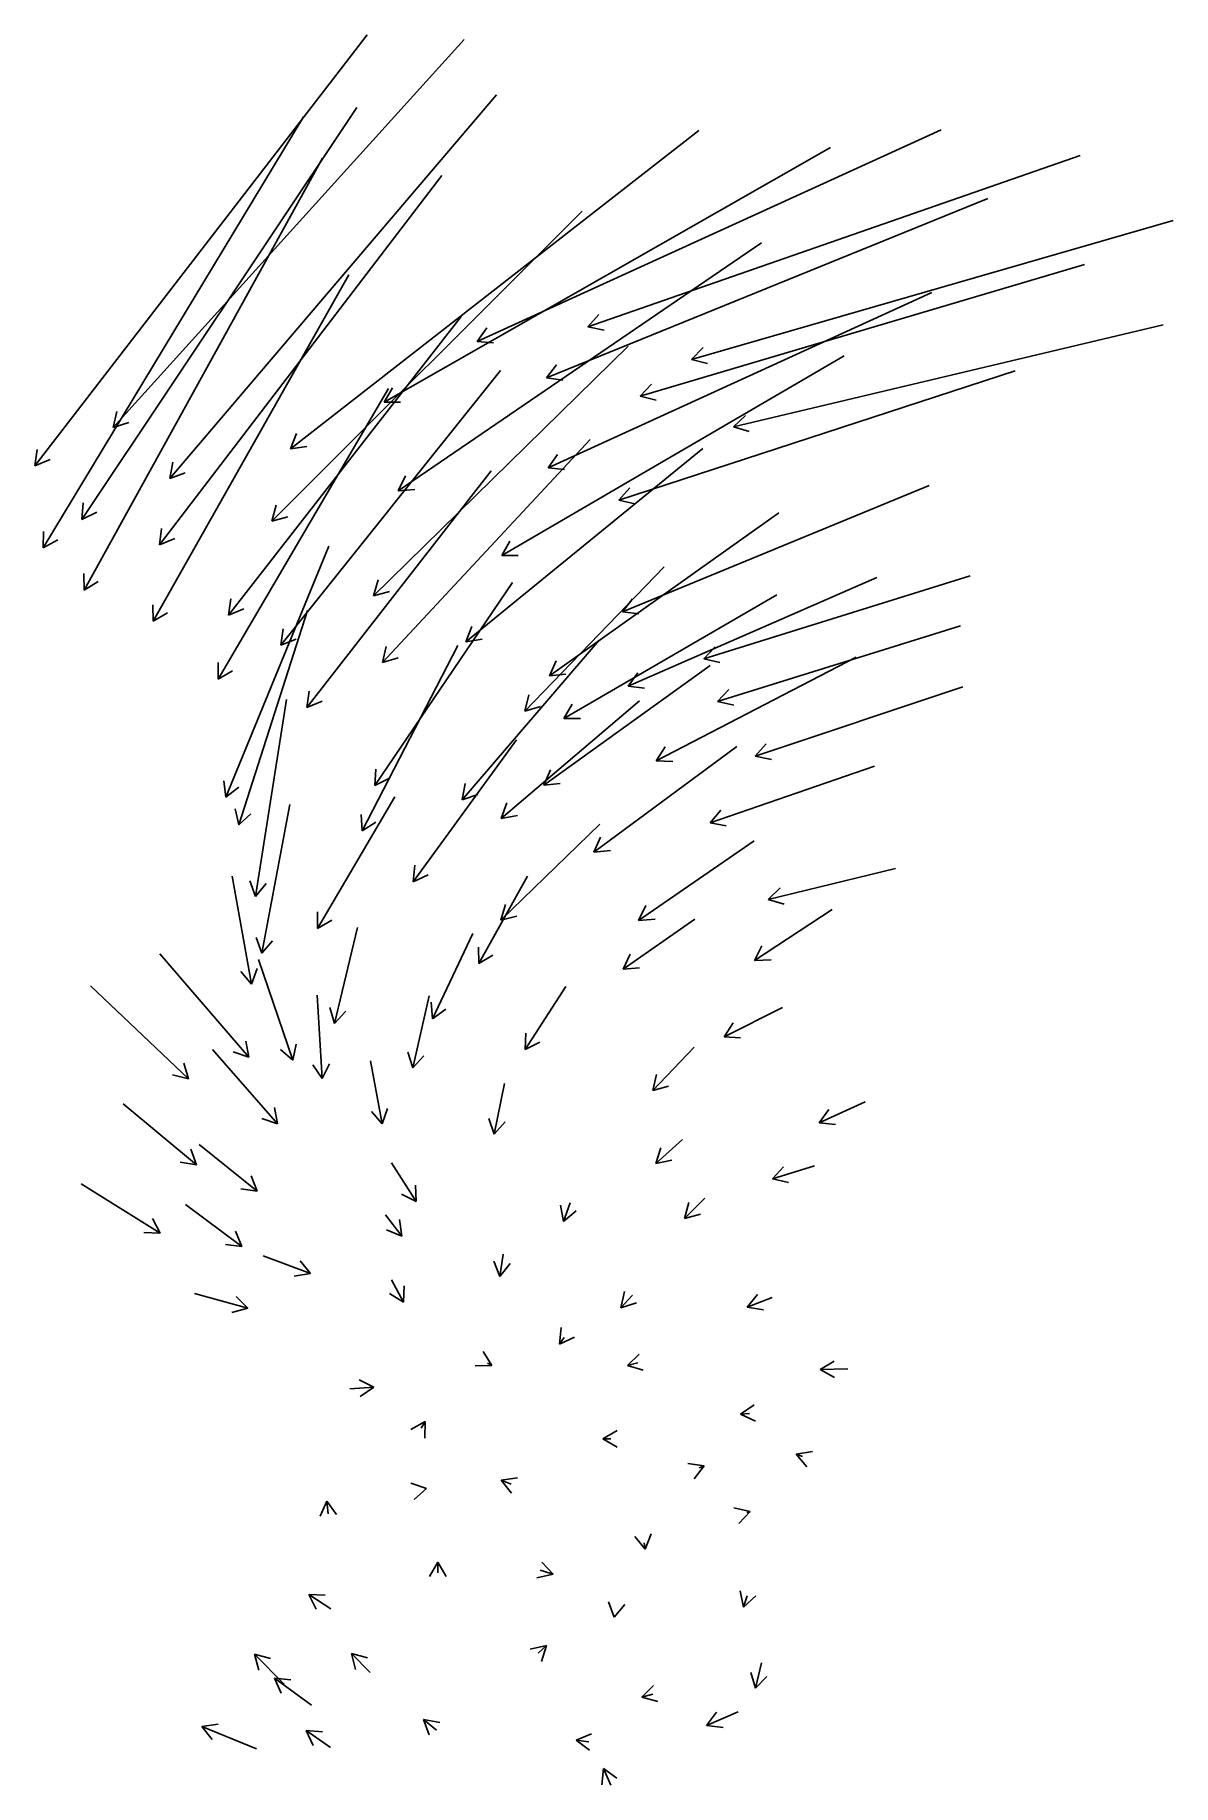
# Model space of a CAD drawing. Header units: metres. Extents: x -9.61 to -6.16, y 36.97 to 42.27.
import ezdxf

# ---------------------------------------------------------------- set-up
doc = ezdxf.new("R2010")
doc.units = ezdxf.units.M

msp = doc.modelspace()

# ---------------------------------------------------------------- linework, layer by layer
at = {"layer": 'LAYE'}
for p, q in [((-8.60056, 42.26602), (-9.60556, 40.96202)), ((-8.3068, 42.25211), (-9.3688, 41.07811)), ((-8.20872, 42.08518), (-9.19772, 40.92418)), ((-8.79262, 42.01852), (-9.58062, 40.71352)), ((-8.63153, 42.04617), (-9.46353, 40.80017)), ((-7.59672, 41.97668), (-8.83272, 41.01368)), ((-6.8632, 41.97883), (-8.2672, 41.33883)), ((-7.19812, 41.9257), (-8.54912, 41.1547)), ((-6.44209, 41.90134), (-7.93209, 41.38234)), ((-8.7357, 41.89375), (-9.4567, 40.58575)), ((-8.37387, 41.84051), (-9.22887, 40.72251)), ((-6.72191, 41.77158), (-8.05791, 41.22858)), ((-7.94939, 41.73277), (-8.88839, 40.79477)), ((-6.16132, 41.70508), (-7.61832, 41.28408)), ((-7.40719, 41.63731), (-8.50619, 40.88631)), ((-8.6561, 41.53977), (-9.2481, 40.49177)), ((-6.4289, 41.57096), (-7.7739, 41.17296)), ((-6.89078, 41.48715), (-8.05278, 40.95615)), ((-7.93209, 41.38234), (-7.89942, 41.42019)), ((-8.3156, 41.41426), (-9.0196, 40.51026)), ((-8.2672, 41.33883), (-8.23817, 41.37954)), ((-7.93209, 41.38234), (-7.88297, 41.37297)), ((-6.1915, 41.38852), (-7.4915, 41.08052)), ((-7.80981, 41.32397), (-8.58081, 40.56897)), ((-8.2672, 41.33883), (-8.21743, 41.33404)), ((-7.61832, 41.28408), (-7.58366, 41.32012)), ((-7.15613, 41.29532), (-8.19313, 40.69032)), ((-8.05791, 41.22858), (-8.02721, 41.26804)), ((-7.61832, 41.28408), (-7.56978, 41.27208)), ((-8.1969, 41.2506), (-8.8619, 40.4196)), ((-8.05791, 41.22858), (-8.00838, 41.22172)), ((-6.63854, 41.24988), (-7.83854, 40.85788)), ((-7.7739, 41.17296), (-7.73947, 41.20922)), ((-8.53561, 41.19582), (-9.05161, 40.31682)), ((-8.54912, 41.1547), (-8.5239, 41.19788)), ((-8.54912, 41.1547), (-8.49912, 41.15445)), ((-7.7739, 41.17296), (-7.72528, 41.16127)), ((-9.3688, 41.07811), (-9.35829, 41.12699)), ((-7.4915, 41.08052), (-7.45513, 41.11483)), ((-9.3688, 41.07811), (-9.32121, 41.09345)), ((-8.83272, 41.01368), (-8.81393, 41.06001)), ((-7.4915, 41.08052), (-7.4436, 41.06618)), ((-9.60556, 40.96202), (-9.59893, 41.01158)), ((-8.83272, 41.01368), (-8.7832, 41.02057)), ((-7.92492, 41.04155), (-8.55392, 40.36655)), ((-7.58447, 41.01414), (-8.30147, 40.42914)), ((-8.05278, 40.95615), (-8.02379, 40.99689)), ((-9.60556, 40.96202), (-9.55933, 40.98106)), ((-9.19772, 40.92418), (-9.18867, 40.97335)), ((-8.22495, 40.94677), (-8.78295, 40.23077)), ((-8.05278, 40.95615), (-8.00301, 40.95141)), ((-9.19772, 40.92418), (-9.15061, 40.94093)), ((-8.50619, 40.88631), (-8.48454, 40.93138)), ((-8.50619, 40.88631), (-8.45633, 40.8901)), ((-7.83854, 40.85788), (-7.80514, 40.89509)), ((-6.89883, 40.90232), (-7.82783, 40.52032)), ((-9.46353, 40.80017), (-9.46028, 40.85006)), ((-8.88839, 40.79477), (-8.87542, 40.84306)), ((-7.83854, 40.85788), (-7.78962, 40.84756)), ((-9.46353, 40.80017), (-9.41869, 40.8223)), ((-8.88839, 40.79477), (-8.84009, 40.80769)), ((-7.35474, 40.81954), (-8.04874, 40.32654)), ((-9.58062, 40.71352), (-9.57964, 40.76351)), ((-9.58062, 40.71352), (-9.53684, 40.73767)), ((-9.22887, 40.72251), (-9.22242, 40.77209)), ((-9.22887, 40.72251), (-9.18271, 40.74172)), ((-8.19313, 40.69032), (-8.16833, 40.73373)), ((-8.71674, 40.71883), (-9.02774, 39.95883)), ((-8.19313, 40.69032), (-8.14313, 40.69055)), ((-9.4567, 40.58575), (-9.45769, 40.63574)), ((-7.70137, 40.65603), (-8.12337, 40.22003)), ((-7.05749, 40.62413), (-7.81049, 40.29513)), ((-6.77528, 40.62964), (-7.58128, 40.37764)), ((-9.4567, 40.58575), (-9.4139, 40.6116)), ((-8.58081, 40.56897), (-8.56736, 40.61713)), ((-8.58081, 40.56897), (-8.53238, 40.5814)), ((-8.16035, 40.60867), (-8.57735, 39.99467)), ((-7.36082, 40.57118), (-8.00482, 40.19718)), ((-9.2481, 40.49177), (-9.24857, 40.54177)), ((-9.0196, 40.51026), (-9.01272, 40.55978)), ((-9.0196, 40.51026), (-8.97327, 40.52906)), ((-8.78107, 40.52459), (-8.98907, 39.87559)), ((-7.82783, 40.52032), (-7.79729, 40.55991)), ((-7.82783, 40.52032), (-7.77827, 40.51367)), ((-9.2481, 40.49177), (-9.20504, 40.51718)), ((-8.8619, 40.4196), (-8.85436, 40.46903)), ((-8.30147, 40.42914), (-8.28372, 40.47588)), ((-6.80476, 40.47774), (-7.53976, 40.24874)), ((-8.8619, 40.4196), (-8.81533, 40.43779)), ((-8.32568, 40.41796), (-8.61568, 39.85696)), ((-8.55392, 40.36655), (-8.54269, 40.41527)), ((-7.89758, 40.43414), (-8.31258, 39.95114)), ((-8.30147, 40.42914), (-8.25211, 40.43714)), ((-7.58128, 40.37764), (-7.54741, 40.41442)), ((-9.05161, 40.31682), (-9.05125, 40.36682)), ((-8.55392, 40.36655), (-8.50611, 40.38119)), ((-8.04874, 40.32654), (-8.02792, 40.372)), ((-7.12032, 40.3827), (-7.72532, 40.0697)), ((-7.58128, 40.37764), (-7.53249, 40.3667)), ((-9.05161, 40.31682), (-9.00813, 40.34151)), ((-7.56262, 40.3581), (-8.06562, 39.9961)), ((-8.04874, 40.32654), (-7.99896, 40.33124)), ((-7.81049, 40.29513), (-7.78082, 40.33538)), ((-8.8447, 40.25517), (-8.9377, 39.65917)), ((-8.78295, 40.23077), (-8.77605, 40.28029)), ((-8.12337, 40.22003), (-8.11122, 40.26853)), ((-7.81049, 40.29513), (-7.7608, 40.28956)), ((-7.53976, 40.24874), (-7.50586, 40.28549)), ((-6.79743, 40.29319), (-7.42543, 40.08319)), ((-8.78295, 40.23077), (-8.73661, 40.24956)), ((-7.77623, 40.25118), (-8.19423, 39.89518)), ((-8.12337, 40.22003), (-8.07529, 40.23376)), ((-8.00482, 40.19718), (-7.97993, 40.24054)), ((-7.53976, 40.24874), (-7.49098, 40.23775)), ((-8.00482, 40.19718), (-7.95482, 40.19731)), ((-8.14783, 40.13254), (-8.46083, 39.70354)), ((-7.4818, 40.11257), (-7.9138, 39.79257)), ((-7.72532, 40.0697), (-7.69835, 40.1118)), ((-7.42543, 40.08319), (-7.39229, 40.12063)), ((-8.57735, 39.99467), (-8.5737, 40.04454)), ((-8.06562, 39.9961), (-8.04508, 40.04169)), ((-7.72532, 40.0697), (-7.67537, 40.06739)), ((-7.06461, 40.05287), (-7.56261, 39.88187)), ((-7.42543, 40.08319), (-7.37644, 40.07321)), ((-9.02774, 39.95883), (-9.03448, 40.00837)), ((-9.02774, 39.95883), (-8.9882, 39.98944)), ((-8.57735, 39.99467), (-8.53234, 40.01645)), ((-8.31258, 39.95114), (-8.30332, 40.00028)), ((-8.06562, 39.9961), (-8.01587, 40.0011)), ((-8.83442, 39.93707), (-8.91942, 39.48707)), ((-8.51654, 39.96019), (-8.75054, 39.56219)), ((-8.31258, 39.95114), (-8.2654, 39.96769)), ((-8.19423, 39.89518), (-8.17747, 39.94229)), ((-8.98907, 39.87559), (-8.99966, 39.92446)), ((-8.98907, 39.87559), (-8.95205, 39.9092)), ((-8.61568, 39.85696), (-8.618, 39.90691)), ((-8.61568, 39.85696), (-8.57359, 39.88395)), ((-8.19423, 39.89518), (-8.14505, 39.90422)), ((-7.56261, 39.88187), (-7.52977, 39.91958)), ((-7.89561, 39.87769), (-8.19561, 39.58669)), ((-7.9138, 39.79257), (-7.89389, 39.83843)), ((-7.56261, 39.88187), (-7.51354, 39.87229)), ((-7.9138, 39.79257), (-7.86412, 39.79826)), ((-7.42862, 39.82707), (-7.77862, 39.58607)), ((-8.46083, 39.70354), (-8.4555, 39.75326)), ((-8.46083, 39.70354), (-8.41511, 39.72379)), ((-7.00148, 39.74389), (-7.38648, 39.64989)), ((-9.00834, 39.71977), (-8.95034, 39.39377)), ((-8.9377, 39.65917), (-8.95573, 39.70581)), ((-8.9377, 39.65917), (-8.90632, 39.6981)), ((-8.11545, 39.72064), (-8.26245, 39.45564)), ((-7.38648, 39.64989), (-7.35034, 39.68445)), ((-8.19561, 39.58669), (-8.18194, 39.63478)), ((-7.77862, 39.58607), (-7.75713, 39.63122)), ((-7.19281, 39.61951), (-7.42781, 39.46451)), ((-7.38648, 39.64989), (-7.33848, 39.63587)), ((-8.75054, 39.56219), (-8.75014, 39.61219)), ((-8.75054, 39.56219), (-8.70704, 39.58685)), ((-8.6297, 39.5648), (-8.6987, 39.2748)), ((-8.19561, 39.58669), (-8.14712, 39.59889)), ((-7.60835, 39.59051), (-7.82535, 39.43851)), ((-7.77862, 39.58607), (-7.72878, 39.59004)), ((-8.91942, 39.48707), (-8.93595, 39.53426)), ((-8.91942, 39.48707), (-8.88682, 39.52498)), ((-8.28078, 39.54673), (-8.40278, 39.28873)), ((-9.22815, 39.48516), (-8.95815, 39.17216)), ((-8.92899, 39.46792), (-8.82499, 39.16292)), ((-8.26245, 39.45564), (-8.26331, 39.50563)), ((-8.26245, 39.45564), (-8.21958, 39.48138)), ((-7.82535, 39.43851), (-7.80423, 39.48383)), ((-7.42781, 39.46451), (-7.40543, 39.50922)), ((-7.42781, 39.46451), (-7.3779, 39.46748)), ((-8.95034, 39.39377), (-8.98254, 39.43202)), ((-8.95034, 39.39377), (-8.93331, 39.44078)), ((-7.82535, 39.43851), (-7.77554, 39.44288)), ((-9.43749, 39.3888), (-9.14049, 39.1068)), ((-8.75193, 39.35991), (-8.73693, 39.10791)), ((-8.41233, 39.35796), (-8.46233, 39.13996)), ((-7.99911, 39.38615), (-8.12211, 39.19515)), ((-8.6987, 39.2748), (-8.713, 39.32271)), ((-8.6987, 39.2748), (-8.66436, 39.31114)), ((-8.40278, 39.28873), (-8.40687, 39.33856)), ((-8.40278, 39.28873), (-8.36167, 39.31719)), ((-7.34287, 39.3223), (-7.51987, 39.2343)), ((-7.51987, 39.2343), (-7.49223, 39.27596)), ((-9.06824, 39.19588), (-8.87124, 38.97088)), ((-8.95815, 39.17216), (-8.9675, 39.22128)), ((-8.82499, 39.16292), (-8.86263, 39.19584)), ((-8.82499, 39.16292), (-8.8153, 39.21197)), ((-8.12211, 39.19515), (-8.11968, 39.24509)), ((-8.12211, 39.19515), (-8.07765, 39.21802)), ((-7.61013, 39.20223), (-7.73613, 39.07123)), ((-7.51987, 39.2343), (-7.46997, 39.23119)), ((-9.14049, 39.1068), (-9.15468, 39.15474)), ((-8.95815, 39.17216), (-9.00536, 39.18862)), ((-8.73693, 39.10791), (-8.76446, 39.14965)), ((-8.73693, 39.10791), (-8.71455, 39.15262)), ((-8.59015, 39.16134), (-8.55515, 38.97034)), ((-8.46233, 39.13996), (-8.47702, 39.18775)), ((-8.46233, 39.13996), (-8.42828, 39.17658)), ((-9.14049, 39.1068), (-9.18911, 39.11849)), ((-8.18413, 39.09261), (-8.21613, 38.93961)), ((-7.73613, 39.07123), (-7.72413, 39.11977)), ((-7.73613, 39.07123), (-7.68809, 39.08511)), ((-7.09326, 39.03751), (-7.23226, 38.97351)), ((-9.33878, 39.03074), (-9.11678, 38.84674)), ((-8.87124, 38.97088), (-8.91857, 38.98699)), ((-8.87124, 38.97088), (-8.88096, 39.01993)), ((-8.55515, 38.97034), (-8.58755, 39.00843)), ((-8.55515, 38.97034), (-8.53836, 39.01744)), ((-8.21613, 38.93961), (-8.23174, 38.98711)), ((-7.23226, 38.97351), (-7.20338, 39.01433)), ((-8.21613, 38.93961), (-8.18279, 38.97688)), ((-7.23226, 38.97351), (-7.18247, 38.96891)), ((-9.11678, 38.84674), (-9.13417, 38.89362)), ((-9.10852, 38.90844), (-8.93352, 38.76644)), ((-7.64598, 38.92364), (-7.72698, 38.85064)), ((-7.72698, 38.85064), (-7.71155, 38.8982)), ((-9.11678, 38.84674), (-9.16607, 38.85512)), ((-8.52655, 38.85227), (-8.45155, 38.73527)), ((-7.72698, 38.85064), (-7.67808, 38.86106)), ((-7.24595, 38.84389), (-7.37395, 38.80389)), ((-7.37395, 38.80389), (-7.34008, 38.84067)), ((-9.46539, 38.78922), (-9.22639, 38.64022)), ((-8.93352, 38.76644), (-8.9829, 38.77431)), ((-8.93352, 38.76644), (-8.95139, 38.81314)), ((-8.45155, 38.73527), (-8.45387, 38.78522)), ((-7.37395, 38.80389), (-7.32516, 38.79294)), ((-9.15026, 38.7264), (-8.97926, 38.5994)), ((-8.45155, 38.73527), (-8.49597, 38.75823)), ((-8.00613, 38.6753), (-8.01511, 38.72449)), ((-7.98613, 38.7313), (-8.00613, 38.6753)), ((-7.57784, 38.74561), (-7.63984, 38.68461)), ((-7.63984, 38.68461), (-7.62651, 38.7328)), ((-9.22639, 38.64022), (-9.24991, 38.68434)), ((-8.54512, 38.69515), (-8.49512, 38.63115)), ((-8.49512, 38.63115), (-8.50208, 38.68066)), ((-8.00613, 38.6753), (-7.96802, 38.70767)), ((-7.63984, 38.68461), (-7.59144, 38.69716)), ((-9.22639, 38.64022), (-9.27636, 38.64191)), ((-8.97926, 38.5994), (-8.99912, 38.64529)), ((-8.49512, 38.63115), (-8.54148, 38.64988)), ((-8.97926, 38.5994), (-9.02893, 38.60515)), ((-8.91457, 38.57156), (-8.77157, 38.51756)), ((-8.18895, 38.57585), (-8.19895, 38.50885)), ((-8.77157, 38.51756), (-8.82091, 38.50947)), ((-8.77157, 38.51756), (-8.80325, 38.55625)), ((-8.19895, 38.50885), (-8.21728, 38.55537)), ((-8.19895, 38.50885), (-8.16783, 38.54799)), ((-9.12288, 38.4573), (-8.96188, 38.4123)), ((-8.4898, 38.4307), (-8.53246, 38.45679)), ((-8.5268, 38.4987), (-8.4898, 38.4307)), ((-8.4898, 38.4307), (-8.48854, 38.48068)), ((-7.83237, 38.41408), (-7.82142, 38.46287)), ((-7.79737, 38.45208), (-7.83237, 38.41408)), ((-7.44999, 38.41537), (-7.41889, 38.45452)), ((-8.96188, 38.4123), (-9.01031, 38.39988)), ((-8.96188, 38.4123), (-8.99685, 38.44803)), ((-7.83237, 38.41408), (-7.78465, 38.42899)), ((-7.37399, 38.44537), (-7.44999, 38.41537)), ((-7.44999, 38.41537), (-7.40053, 38.40801)), ((-8.01775, 38.30414), (-8.0134, 38.35395)), ((-8.01775, 38.30414), (-7.97244, 38.32528)), ((-8.00375, 38.32414), (-8.01775, 38.30414)), ((-8.22309, 38.23952), (-8.24936, 38.28206)), ((-8.23609, 38.24652), (-8.22309, 38.23952)), ((-7.81271, 38.23898), (-7.77676, 38.27374)), ((-7.78071, 38.24698), (-7.81271, 38.23898)), ((-7.22944, 38.22667), (-7.18675, 38.25269)), ((-8.57987, 38.17376), (-8.62478, 38.19574)), ((-8.22309, 38.23952), (-8.27307, 38.23804)), ((-7.81271, 38.23898), (-7.76464, 38.22523)), ((-7.14544, 38.22867), (-7.22944, 38.22667)), ((-7.22944, 38.22667), (-7.18556, 38.20271)), ((-8.65287, 38.16876), (-8.57987, 38.17376)), ((-8.57987, 38.17376), (-8.62136, 38.14586)), ((-7.47041, 38.09237), (-7.42907, 38.1205)), ((-7.44341, 38.09437), (-7.47041, 38.09237)), ((-7.47041, 38.09237), (-7.42538, 38.07064)), ((-8.4248, 38.06936), (-8.46852, 38.04509)), ((-8.4368, 38.04936), (-8.4248, 38.06936)), ((-8.4248, 38.06936), (-8.42564, 38.01937)), ((-7.88715, 38.01732), (-7.84385, 38.04232)), ((-7.86315, 38.01732), (-7.88715, 38.01732)), ((-7.88715, 38.01732), (-7.84385, 37.99232)), ((-7.30145, 37.97067), (-7.25218, 37.97916)), ((-7.57999, 37.9351), (-7.62948, 37.94223)), ((-7.57999, 37.9351), (-7.61091, 37.89581)), ((-7.59499, 37.9291), (-7.57999, 37.9351)), ((-7.28245, 37.96367), (-7.30145, 37.97067)), ((-7.30145, 37.97067), (-7.26946, 37.93224)), ((-8.42037, 37.86691), (-8.46773, 37.88293)), ((-8.19454, 37.89238), (-8.14505, 37.89951)), ((-8.16454, 37.88038), (-8.19454, 37.89238)), ((-8.19454, 37.89238), (-8.16362, 37.85309)), ((-8.72235, 37.82859), (-8.74268, 37.78291)), ((-8.71835, 37.79059), (-8.72235, 37.82859)), ((-8.72235, 37.82859), (-8.69295, 37.78814)), ((-8.42037, 37.86691), (-8.45793, 37.8339)), ((-8.42537, 37.86591), (-8.42037, 37.86691)), ((-7.44152, 37.79744), (-7.49018, 37.80894)), ((-7.44152, 37.79744), (-7.47581, 37.76105)), ((-7.45152, 37.79444), (-7.44152, 37.79744)), ((-7.75893, 37.68328), (-7.79038, 37.72215)), ((-7.75893, 37.68328), (-7.74099, 37.72995)), ((-7.76193, 37.70228), (-7.75893, 37.68328)), ((-8.3864, 37.64384), (-8.4114, 37.60054)), ((-8.3864, 37.61184), (-8.3864, 37.64384)), ((-8.3864, 37.64384), (-8.3614, 37.60054)), ((-8.03758, 37.6076), (-8.08632, 37.59644)), ((-8.07658, 37.6196), (-8.03758, 37.6076)), ((-8.03758, 37.6076), (-8.07161, 37.64423)), ((-7.46079, 37.50813), (-7.47125, 37.55702)), ((-8.71003, 37.50299), (-8.77703, 37.54599)), ((-8.77703, 37.54599), (-8.72709, 37.54364)), ((-8.77703, 37.54599), (-8.75409, 37.50156)), ((-7.85221, 37.47756), (-7.86975, 37.52438)), ((-7.85221, 37.47756), (-7.82043, 37.51616)), ((-7.44979, 37.54213), (-7.46079, 37.50813)), ((-7.46079, 37.50813), (-7.42367, 37.54163)), ((-7.85121, 37.48356), (-7.85221, 37.47756)), ((-8.85116, 37.27444), (-8.94116, 37.36544)), ((-8.94116, 37.36544), (-8.89294, 37.35223)), ((-8.94116, 37.36544), (-8.92849, 37.31707)), ((-8.59069, 37.30976), (-8.64769, 37.36776)), ((-8.64769, 37.36776), (-8.59951, 37.3544)), ((-8.64769, 37.36776), (-8.63517, 37.31935)), ((-8.05786, 37.39144), (-8.10665, 37.38052)), ((-8.08286, 37.36844), (-8.05786, 37.39144)), ((-8.05786, 37.39144), (-8.0728, 37.34372)), ((-8.76904, 37.21106), (-8.88104, 37.29306)), ((-8.88104, 37.29306), (-8.83133, 37.28765)), ((-8.88104, 37.29306), (-8.86087, 37.24731)), ((-7.42531, 37.26243), (-7.43921, 37.31046)), ((-7.40631, 37.33943), (-7.42531, 37.26243)), ((-7.42531, 37.26243), (-7.39066, 37.29848)), ((-7.76875, 37.23536), (-7.73355, 37.27087)), ((-7.73575, 37.24436), (-7.76875, 37.23536)), ((-7.76875, 37.23536), (-7.7204, 37.22263)), ((-7.47786, 37.19066), (-7.57286, 37.14966)), ((-7.57286, 37.14966), (-7.54301, 37.18977)), ((-9.10026, 37.14671), (-9.0507, 37.15332)), ((-8.93526, 37.07871), (-9.10026, 37.14671)), ((-9.10026, 37.14671), (-9.06975, 37.1071)), ((-8.71114, 37.08305), (-8.78514, 37.13405)), ((-8.78514, 37.13405), (-8.7353, 37.13006)), ((-8.78514, 37.13405), (-8.76367, 37.08889)), ((-8.39067, 37.13506), (-8.42967, 37.16806)), ((-8.42967, 37.16806), (-8.38047, 37.15917)), ((-8.42967, 37.16806), (-8.41276, 37.12101)), ((-7.57286, 37.14966), (-7.5232, 37.14386)), ((-7.96724, 37.10568), (-7.92105, 37.12482)), ((-7.92924, 37.10068), (-7.96724, 37.10568)), ((-7.96724, 37.10568), (-7.92757, 37.07524)), ((-7.88498, 37.0196), (-7.89042, 36.9699)), ((-7.86298, 36.9696), (-7.88498, 37.0196)), ((-7.88498, 37.0196), (-7.84466, 36.99003))]:
    msp.add_line(p, q, dxfattribs=at)

doc.saveas('drawing.dxf')
